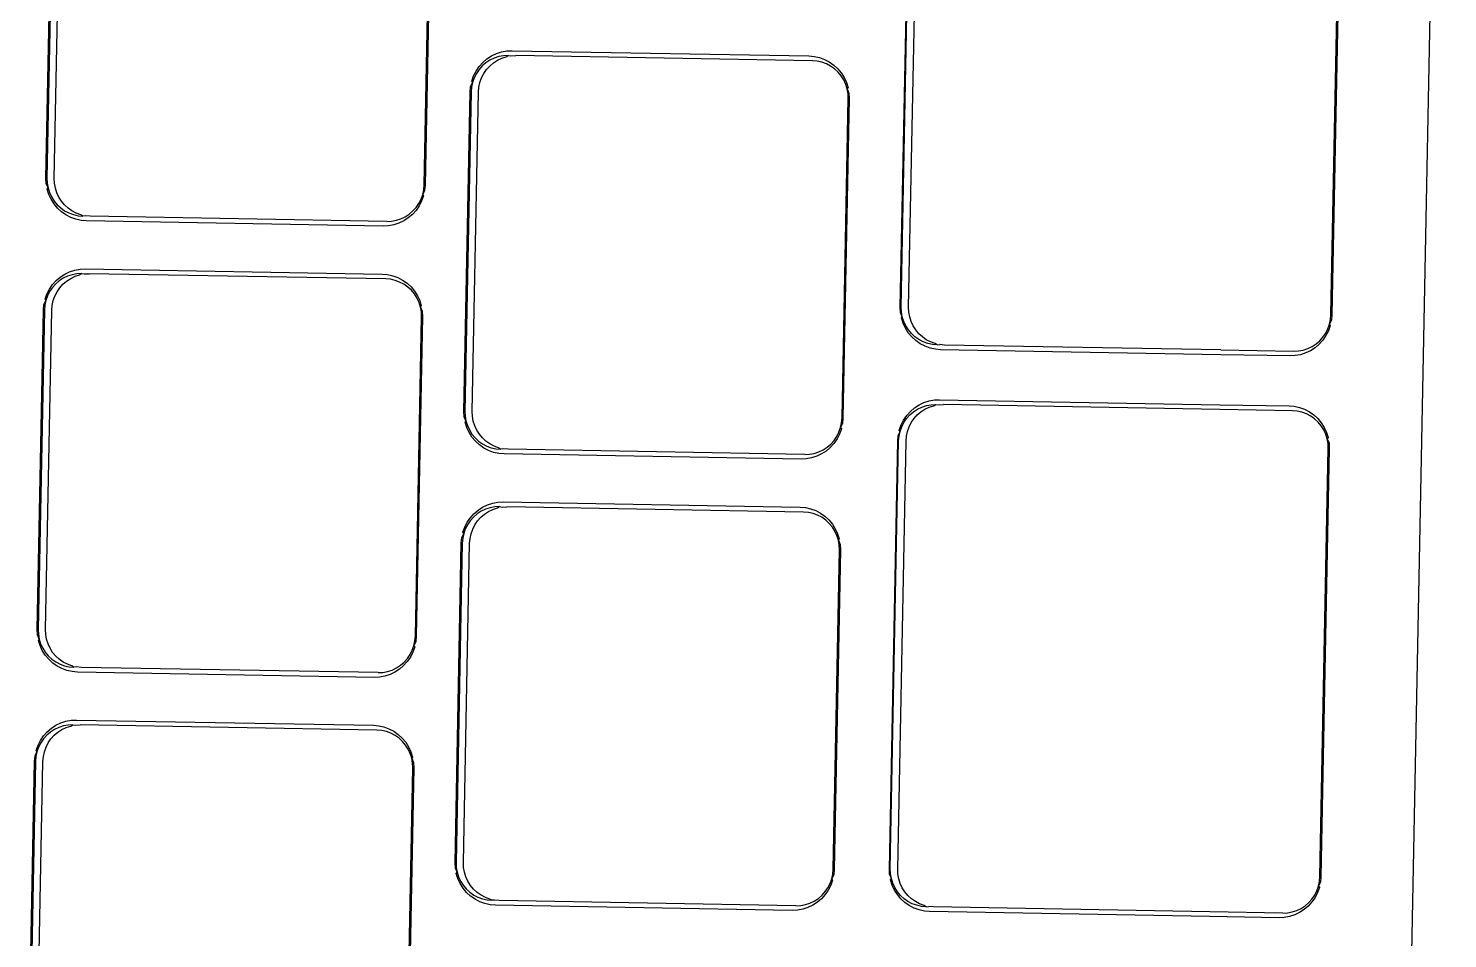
# Model space of a CAD drawing. Header units: millimetres. Extents: x 44692 to 333458, y -26854 to 14445.
# Drawn here: x 148829.4 to 148881.8, y -15385 to -15351.3 of the extents above; entities that cross this region are included whole.
import ezdxf

# ---------------------------------------------------------------- set-up
doc = ezdxf.new("R2010")
doc.units = ezdxf.units.MM
doc.header["$LTSCALE"] = 100
doc.layers.add('Muebles', color=112, linetype='Continuous')

msp = doc.modelspace()

# ---------------------------------------------------------------- linework, layer by layer
at = {"layer": 'Muebles'}
for p, q in [((148881.792, -15317.241), (148877.189, -15553.391)), ((148830.005, -15356.891), (148830.236, -15345.074)), ((148830.271, -15345.08), (148830.04, -15356.885)), ((148830.313, -15356.89), (148830.544, -15345.085)), ((148843.977, -15357.131), (148844.207, -15345.326)), ((148844.243, -15345.321), (148844.012, -15357.138)), ((148861.57, -15361.653), (148861.801, -15349.836)), ((148861.606, -15361.648), (148861.836, -15349.842)), ((148861.879, -15361.653), (148862.109, -15349.847)), ((148877.482, -15361.928), (148877.712, -15350.123)), ((148877.747, -15350.117), (148877.517, -15361.934)), ((148846.01, -15352.756), (148846.144, -15352.606)), ((148846.144, -15352.606), (148846.297, -15352.475)), ((148846.41, -15352.518), (148846.261, -15352.615)), ((148846.297, -15352.475), (148846.465, -15352.365)), ((148846.57, -15352.441), (148846.41, -15352.518)), ((148846.465, -15352.365), (148846.645, -15352.279)), ((148846.534, -15352.62), (148846.683, -15352.523)), ((148846.739, -15352.386), (148846.57, -15352.441)), ((148846.645, -15352.279), (148846.835, -15352.217)), ((148846.683, -15352.523), (148846.843, -15352.446)), ((148846.913, -15352.354), (148846.739, -15352.386)), ((148846.835, -15352.217), (148847.031, -15352.181)), ((148846.843, -15352.446), (148847.012, -15352.391)), ((148847.09, -15352.346), (148846.913, -15352.354)), ((148847.012, -15352.391), (148847.09, -15352.346)), ((148847.031, -15352.181), (148847.224, -15352.172)), ((148847.09, -15352.346), (148847.186, -15352.359)), ((148847.186, -15352.359), (148847.363, -15352.351)), ((148847.224, -15352.172), (148858.196, -15352.365)), ((148858.323, -15352.544), (148847.363, -15352.351)), ((148858.196, -15352.365), (148858.388, -15352.381)), ((148858.499, -15352.559), (148858.323, -15352.544)), ((148858.388, -15352.381), (148858.583, -15352.424)), ((148858.672, -15352.597), (148858.499, -15352.559)), ((148858.583, -15352.424), (148858.77, -15352.493)), ((148858.838, -15352.658), (148858.672, -15352.597)), ((148858.77, -15352.493), (148858.947, -15352.585)), ((148858.947, -15352.585), (148859.11, -15352.701)), ((148845.736, -15353.294), (148845.804, -15353.103)), ((148845.804, -15353.103), (148845.895, -15352.922)), ((148845.906, -15353.012), (148845.824, -15353.171)), ((148845.895, -15352.922), (148846.01, -15352.756)), ((148846.007, -15352.864), (148845.906, -15353.012)), ((148846.126, -15352.731), (148846.007, -15352.864)), ((148846.097, -15353.176), (148846.179, -15353.017)), ((148846.261, -15352.615), (148846.126, -15352.731)), ((148846.179, -15353.017), (148846.28, -15352.869)), ((148846.28, -15352.869), (148846.399, -15352.736)), ((148846.399, -15352.736), (148846.534, -15352.62)), ((148858.995, -15352.74), (148858.838, -15352.658)), ((148859.14, -15352.842), (148858.995, -15352.74)), ((148859.11, -15352.701), (148859.258, -15352.837)), ((148859.271, -15352.963), (148859.14, -15352.842)), ((148859.258, -15352.837), (148859.386, -15352.992)), ((148859.385, -15353.1), (148859.271, -15352.963)), ((148859.48, -15353.251), (148859.385, -15353.1)), ((148859.386, -15352.992), (148859.494, -15353.162)), ((148845.676, -15353.689), (148845.693, -15353.492)), ((148845.693, -15353.492), (148845.764, -15353.341)), ((148845.726, -15353.516), (148845.711, -15353.695)), ((148845.764, -15353.341), (148845.726, -15353.516)), ((148845.764, -15353.341), (148845.736, -15353.294)), ((148845.824, -15353.171), (148845.764, -15353.341)), ((148845.984, -15353.7), (148845.999, -15353.521)), ((148845.999, -15353.521), (148846.037, -15353.345)), ((148846.037, -15353.345), (148846.097, -15353.176)), ((148859.555, -15353.414), (148859.48, -15353.251)), ((148859.494, -15353.162), (148859.579, -15353.346)), ((148859.609, -15353.585), (148859.555, -15353.414)), ((148859.579, -15353.346), (148859.639, -15353.539)), ((148859.639, -15353.539), (148859.609, -15353.585)), ((148859.64, -15353.762), (148859.609, -15353.585)), ((148859.609, -15353.585), (148859.674, -15353.739)), ((148845.446, -15365.506), (148845.676, -15353.689)), ((148845.711, -15353.695), (148845.481, -15365.501)), ((148845.754, -15365.505), (148845.984, -15353.7)), ((148859.418, -15365.746), (148859.648, -15353.941)), ((148859.683, -15353.936), (148859.453, -15365.753)), ((148859.648, -15353.941), (148859.64, -15353.762)), ((148859.674, -15353.739), (148859.683, -15353.936)), ((148830.014, -15357.088), (148830.005, -15356.891)), ((148830.08, -15357.242), (148830.014, -15357.088)), ((148830.04, -15356.885), (148830.049, -15357.065)), ((148830.049, -15357.065), (148830.08, -15357.242)), ((148830.049, -15357.288), (148830.08, -15357.242)), ((148830.11, -15357.481), (148830.049, -15357.288)), ((148830.08, -15357.242), (148830.133, -15357.413)), ((148830.322, -15357.07), (148830.313, -15356.89)), ((148830.353, -15357.247), (148830.322, -15357.07)), ((148830.406, -15357.418), (148830.353, -15357.247)), ((148843.924, -15357.486), (148843.962, -15357.31)), ((148843.962, -15357.31), (148843.977, -15357.131)), ((148844.012, -15357.138), (148843.996, -15357.334)), ((148830.195, -15357.664), (148830.11, -15357.481)), ((148830.133, -15357.413), (148830.208, -15357.575)), ((148830.302, -15357.835), (148830.195, -15357.664)), ((148830.208, -15357.575), (148830.303, -15357.726)), ((148830.431, -15357.99), (148830.302, -15357.835)), ((148830.303, -15357.726), (148830.417, -15357.863)), ((148830.481, -15357.58), (148830.406, -15357.418)), ((148830.577, -15357.731), (148830.481, -15357.58)), ((148830.69, -15357.868), (148830.577, -15357.731)), ((148843.682, -15357.962), (148843.783, -15357.815)), ((148843.783, -15357.815), (148843.864, -15357.655)), ((148843.885, -15357.724), (148843.793, -15357.904)), ((148843.864, -15357.655), (148843.924, -15357.486)), ((148843.953, -15357.533), (148843.885, -15357.724)), ((148843.996, -15357.334), (148843.924, -15357.486)), ((148843.924, -15357.486), (148843.953, -15357.533)), ((148830.417, -15357.863), (148830.548, -15357.984)), ((148830.578, -15358.126), (148830.431, -15357.99)), ((148830.548, -15357.984), (148830.693, -15358.087)), ((148830.741, -15358.241), (148830.578, -15358.126)), ((148830.821, -15357.989), (148830.69, -15357.868)), ((148830.693, -15358.087), (148830.85, -15358.169)), ((148830.918, -15358.334), (148830.741, -15358.241)), ((148830.966, -15358.091), (148830.821, -15357.989)), ((148830.85, -15358.169), (148831.016, -15358.23)), ((148831.106, -15358.402), (148830.918, -15358.334)), ((148831.123, -15358.174), (148830.966, -15358.091)), ((148831.016, -15358.23), (148831.189, -15358.268)), ((148831.289, -15358.234), (148831.123, -15358.174)), ((148831.189, -15358.268), (148831.365, -15358.283)), ((148831.365, -15358.283), (148831.289, -15358.234)), ((148831.462, -15358.273), (148831.365, -15358.283)), ((148831.638, -15358.287), (148831.462, -15358.273)), ((148842.599, -15358.481), (148831.638, -15358.287)), ((148843.118, -15358.385), (148843.278, -15358.309)), ((148843.392, -15358.352), (148843.224, -15358.461)), ((148843.278, -15358.309), (148843.427, -15358.211)), ((148843.544, -15358.221), (148843.392, -15358.352)), ((148843.427, -15358.211), (148843.562, -15358.095)), ((148843.679, -15358.071), (148843.544, -15358.221)), ((148843.562, -15358.095), (148843.682, -15357.962)), ((148843.793, -15357.904), (148843.679, -15358.071)), ((148831.3, -15358.445), (148831.106, -15358.402)), ((148831.493, -15358.461), (148831.3, -15358.445)), ((148842.464, -15358.655), (148831.493, -15358.461)), ((148842.658, -15358.646), (148842.464, -15358.655)), ((148842.599, -15358.481), (148842.775, -15358.472)), ((148842.854, -15358.61), (148842.658, -15358.646)), ((148842.775, -15358.472), (148842.95, -15358.44)), ((148843.043, -15358.548), (148842.854, -15358.61)), ((148842.95, -15358.44), (148843.118, -15358.385)), ((148843.224, -15358.461), (148843.043, -15358.548)), ((148830.531, -15360.537), (148830.699, -15360.428)), ((148830.699, -15360.428), (148830.879, -15360.341)), ((148830.973, -15360.449), (148830.805, -15360.504)), ((148830.879, -15360.341), (148831.069, -15360.28)), ((148831.147, -15360.417), (148830.973, -15360.449)), ((148831.069, -15360.28), (148831.265, -15360.244)), ((148831.078, -15360.509), (148831.246, -15360.454)), ((148831.324, -15360.408), (148831.147, -15360.417)), ((148831.246, -15360.454), (148831.324, -15360.408)), ((148831.265, -15360.244), (148831.458, -15360.234)), ((148831.324, -15360.408), (148831.42, -15360.422)), ((148831.42, -15360.422), (148831.597, -15360.413)), ((148831.458, -15360.234), (148842.43, -15360.428)), ((148842.557, -15360.607), (148831.597, -15360.413)), ((148842.43, -15360.428), (148842.623, -15360.444)), ((148842.623, -15360.444), (148842.817, -15360.487)), ((148830.038, -15361.165), (148830.13, -15360.985)), ((148830.13, -15360.985), (148830.244, -15360.818)), ((148830.241, -15360.927), (148830.14, -15361.074)), ((148830.36, -15360.794), (148830.241, -15360.927)), ((148830.244, -15360.818), (148830.378, -15360.668)), ((148830.496, -15360.678), (148830.36, -15360.794)), ((148830.378, -15360.668), (148830.531, -15360.537)), ((148830.413, -15361.079), (148830.514, -15360.932)), ((148830.644, -15360.581), (148830.496, -15360.678)), ((148830.514, -15360.932), (148830.633, -15360.799)), ((148830.633, -15360.799), (148830.769, -15360.683)), ((148830.805, -15360.504), (148830.644, -15360.581)), ((148830.769, -15360.683), (148830.918, -15360.585)), ((148830.918, -15360.585), (148831.078, -15360.509)), ((148842.734, -15360.621), (148842.557, -15360.607)), ((148842.906, -15360.66), (148842.734, -15360.621)), ((148842.817, -15360.487), (148843.004, -15360.555)), ((148843.073, -15360.72), (148842.906, -15360.66)), ((148843.004, -15360.555), (148843.181, -15360.648)), ((148843.23, -15360.803), (148843.073, -15360.72)), ((148843.181, -15360.648), (148843.345, -15360.763)), ((148843.375, -15360.905), (148843.23, -15360.803)), ((148843.345, -15360.763), (148843.492, -15360.9)), ((148843.505, -15361.026), (148843.375, -15360.905)), ((148843.492, -15360.9), (148843.621, -15361.054)), ((148829.927, -15361.555), (148829.998, -15361.403)), ((148829.998, -15361.403), (148829.961, -15361.579)), ((148829.97, -15361.356), (148830.038, -15361.165)), ((148829.998, -15361.403), (148829.97, -15361.356)), ((148830.059, -15361.234), (148829.998, -15361.403)), ((148830.14, -15361.074), (148830.059, -15361.234)), ((148830.234, -15361.584), (148830.271, -15361.408)), ((148830.271, -15361.408), (148830.332, -15361.239)), ((148830.332, -15361.239), (148830.413, -15361.079)), ((148843.619, -15361.163), (148843.505, -15361.026)), ((148843.715, -15361.314), (148843.619, -15361.163)), ((148843.621, -15361.054), (148843.728, -15361.225)), ((148843.79, -15361.476), (148843.715, -15361.314)), ((148843.728, -15361.225), (148843.813, -15361.408)), ((148843.843, -15361.647), (148843.79, -15361.476)), ((148843.813, -15361.408), (148843.873, -15361.602)), ((148829.68, -15373.568), (148829.911, -15361.751)), ((148829.945, -15361.758), (148829.715, -15373.563)), ((148829.911, -15361.751), (148829.927, -15361.555)), ((148829.961, -15361.579), (148829.945, -15361.758)), ((148829.988, -15373.568), (148830.219, -15361.763)), ((148830.219, -15361.763), (148830.234, -15361.584)), ((148843.652, -15373.809), (148843.882, -15362.004)), ((148843.917, -15361.998), (148843.687, -15373.816)), ((148843.873, -15361.602), (148843.843, -15361.647)), ((148843.874, -15361.824), (148843.843, -15361.647)), ((148843.843, -15361.647), (148843.909, -15361.801)), ((148843.882, -15362.004), (148843.874, -15361.824)), ((148843.909, -15361.801), (148843.917, -15361.998)), ((148861.579, -15361.85), (148861.57, -15361.653)), ((148861.645, -15362.004), (148861.579, -15361.85)), ((148861.614, -15361.827), (148861.606, -15361.648)), ((148861.645, -15362.004), (148861.614, -15361.827)), ((148861.614, -15362.05), (148861.645, -15362.004)), ((148861.675, -15362.243), (148861.614, -15362.05)), ((148861.698, -15362.175), (148861.645, -15362.004)), ((148861.887, -15361.832), (148861.879, -15361.653)), ((148861.918, -15362.009), (148861.887, -15361.832)), ((148861.971, -15362.18), (148861.918, -15362.009)), ((148877.467, -15362.107), (148877.482, -15361.928)), ((148877.517, -15361.934), (148877.5, -15362.131)), ((148861.76, -15362.427), (148861.675, -15362.243)), ((148861.773, -15362.338), (148861.698, -15362.175)), ((148861.867, -15362.597), (148861.76, -15362.427)), ((148861.869, -15362.489), (148861.773, -15362.338)), ((148861.983, -15362.626), (148861.869, -15362.489)), ((148862.046, -15362.343), (148861.971, -15362.18)), ((148862.142, -15362.494), (148862.046, -15362.343)), ((148862.256, -15362.631), (148862.142, -15362.494)), ((148877.287, -15362.611), (148877.369, -15362.452)), ((148877.389, -15362.52), (148877.298, -15362.701)), ((148877.369, -15362.452), (148877.429, -15362.283)), ((148877.457, -15362.329), (148877.389, -15362.52)), ((148877.429, -15362.283), (148877.467, -15362.107)), ((148877.5, -15362.131), (148877.429, -15362.283)), ((148877.429, -15362.283), (148877.457, -15362.329)), ((148861.996, -15362.752), (148861.867, -15362.597)), ((148862.113, -15362.747), (148861.983, -15362.626)), ((148862.143, -15362.888), (148861.996, -15362.752)), ((148862.258, -15362.849), (148862.113, -15362.747)), ((148862.307, -15363.004), (148862.143, -15362.888)), ((148862.386, -15362.751), (148862.256, -15362.631)), ((148862.415, -15362.931), (148862.258, -15362.849)), ((148862.484, -15363.096), (148862.307, -15363.004)), ((148862.531, -15362.854), (148862.386, -15362.751)), ((148862.582, -15362.992), (148862.415, -15362.931)), ((148862.671, -15363.165), (148862.484, -15363.096)), ((148862.688, -15362.936), (148862.531, -15362.854)), ((148862.754, -15363.03), (148862.582, -15362.992)), ((148862.855, -15362.997), (148862.688, -15362.936)), ((148862.931, -15363.045), (148862.754, -15363.03)), ((148862.931, -15363.045), (148862.855, -15362.997)), ((148862.931, -15363.045), (148863.027, -15363.035)), ((148863.204, -15363.05), (148863.027, -15363.035)), ((148873.417, -15363.23), (148863.204, -15363.05)), ((148876.783, -15363.105), (148876.932, -15363.008)), ((148877.049, -15363.018), (148876.896, -15363.149)), ((148876.932, -15363.008), (148877.067, -15362.892)), ((148877.183, -15362.868), (148877.049, -15363.018)), ((148877.067, -15362.892), (148877.186, -15362.759)), ((148877.298, -15362.701), (148877.183, -15362.868)), ((148877.186, -15362.759), (148877.287, -15362.611)), ((148862.865, -15363.208), (148862.671, -15363.165)), ((148863.058, -15363.224), (148862.865, -15363.208)), ((148873.414, -15363.407), (148863.058, -15363.224)), ((148875.969, -15363.452), (148873.414, -15363.407)), ((148873.417, -15363.23), (148876.103, -15363.277)), ((148876.162, -15363.442), (148875.969, -15363.452)), ((148876.103, -15363.277), (148876.28, -15363.269)), ((148876.358, -15363.406), (148876.162, -15363.442)), ((148876.28, -15363.269), (148876.454, -15363.237)), ((148876.548, -15363.344), (148876.358, -15363.406)), ((148876.454, -15363.237), (148876.623, -15363.182)), ((148876.728, -15363.258), (148876.548, -15363.344)), ((148876.623, -15363.182), (148876.783, -15363.105)), ((148876.896, -15363.149), (148876.728, -15363.258)), ((148862.263, -15365.265), (148862.443, -15365.178)), ((148862.443, -15365.178), (148862.633, -15365.117)), ((148862.633, -15365.117), (148862.829, -15365.081)), ((148862.829, -15365.081), (148863.022, -15365.071)), ((148863.022, -15365.071), (148873.378, -15365.254)), ((148845.455, -15365.703), (148845.446, -15365.506)), ((148845.52, -15365.857), (148845.455, -15365.703)), ((148845.481, -15365.501), (148845.489, -15365.68)), ((148845.489, -15365.68), (148845.52, -15365.857)), ((148845.762, -15365.685), (148845.754, -15365.505)), ((148845.793, -15365.862), (148845.762, -15365.685)), ((148861.694, -15365.822), (148861.808, -15365.655)), ((148861.805, -15365.764), (148861.924, -15365.631)), ((148861.808, -15365.655), (148861.942, -15365.505)), ((148861.924, -15365.631), (148862.059, -15365.515)), ((148861.942, -15365.505), (148862.095, -15365.374)), ((148862.059, -15365.515), (148862.208, -15365.417)), ((148862.078, -15365.768), (148862.197, -15365.635)), ((148862.095, -15365.374), (148862.263, -15365.265)), ((148862.197, -15365.635), (148862.332, -15365.519)), ((148862.208, -15365.417), (148862.368, -15365.341)), ((148862.332, -15365.519), (148862.481, -15365.422)), ((148862.368, -15365.341), (148862.537, -15365.286)), ((148862.481, -15365.422), (148862.641, -15365.346)), ((148862.537, -15365.286), (148862.711, -15365.254)), ((148862.641, -15365.346), (148862.81, -15365.291)), ((148862.711, -15365.254), (148862.888, -15365.245)), ((148862.81, -15365.291), (148862.888, -15365.245)), ((148862.888, -15365.245), (148862.984, -15365.259)), ((148862.984, -15365.259), (148863.161, -15365.25)), ((148873.374, -15365.43), (148863.161, -15365.25)), ((148876.06, -15365.478), (148873.374, -15365.43)), ((148873.378, -15365.254), (148875.933, -15365.299)), ((148875.933, -15365.299), (148876.126, -15365.315)), ((148876.237, -15365.493), (148876.06, -15365.478)), ((148876.126, -15365.315), (148876.32, -15365.358)), ((148876.409, -15365.531), (148876.237, -15365.493)), ((148876.32, -15365.358), (148876.507, -15365.426)), ((148876.576, -15365.591), (148876.409, -15365.531)), ((148876.507, -15365.426), (148876.684, -15365.519)), ((148876.733, -15365.674), (148876.576, -15365.591)), ((148876.684, -15365.519), (148876.848, -15365.634)), ((148876.878, -15365.776), (148876.733, -15365.674)), ((148876.848, -15365.634), (148876.995, -15365.771)), ((148845.49, -15365.903), (148845.52, -15365.857)), ((148845.55, -15366.096), (148845.49, -15365.903)), ((148845.52, -15365.857), (148845.574, -15366.028)), ((148845.635, -15366.279), (148845.55, -15366.096)), ((148845.574, -15366.028), (148845.649, -15366.19)), ((148845.649, -15366.19), (148845.744, -15366.341)), ((148845.847, -15366.033), (148845.793, -15365.862)), ((148845.922, -15366.195), (148845.847, -15366.033)), ((148846.017, -15366.346), (148845.922, -15366.195)), ((148859.305, -15366.27), (148859.365, -15366.101)), ((148859.393, -15366.148), (148859.325, -15366.339)), ((148859.365, -15366.101), (148859.403, -15365.925)), ((148859.436, -15365.949), (148859.365, -15366.101)), ((148859.365, -15366.101), (148859.393, -15366.148)), ((148859.403, -15365.925), (148859.418, -15365.746)), ((148859.453, -15365.753), (148859.436, -15365.949)), ((148861.491, -15366.392), (148861.562, -15366.24)), ((148861.524, -15366.416), (148861.562, -15366.24)), ((148861.534, -15366.193), (148861.602, -15366.002)), ((148861.562, -15366.24), (148861.534, -15366.193)), ((148861.562, -15366.24), (148861.622, -15366.071)), ((148861.602, -15366.002), (148861.694, -15365.822)), ((148861.622, -15366.071), (148861.704, -15365.911)), ((148861.704, -15365.911), (148861.805, -15365.764)), ((148861.797, -15366.42), (148861.835, -15366.245)), ((148861.835, -15366.245), (148861.895, -15366.076)), ((148861.895, -15366.076), (148861.977, -15365.916)), ((148861.977, -15365.916), (148862.078, -15365.768)), ((148877.008, -15365.897), (148876.878, -15365.776)), ((148876.995, -15365.771), (148877.124, -15365.925)), ((148877.122, -15366.034), (148877.008, -15365.897)), ((148877.218, -15366.185), (148877.122, -15366.034)), ((148877.124, -15365.925), (148877.231, -15366.096)), ((148877.293, -15366.347), (148877.218, -15366.185)), ((148877.231, -15366.096), (148877.316, -15366.279)), ((148845.743, -15366.45), (148845.635, -15366.279)), ((148845.871, -15366.605), (148845.743, -15366.45)), ((148845.744, -15366.341), (148845.858, -15366.479)), ((148845.858, -15366.479), (148845.989, -15366.599)), ((148846.019, -15366.741), (148845.871, -15366.605)), ((148845.989, -15366.599), (148846.134, -15366.702)), ((148846.131, -15366.483), (148846.017, -15366.346)), ((148846.182, -15366.856), (148846.019, -15366.741)), ((148846.262, -15366.604), (148846.131, -15366.483)), ((148846.134, -15366.702), (148846.291, -15366.784)), ((148846.407, -15366.707), (148846.262, -15366.604)), ((148846.564, -15366.789), (148846.407, -15366.707)), ((148858.868, -15366.827), (148859.003, -15366.71)), ((148859.119, -15366.686), (148858.985, -15366.836)), ((148859.003, -15366.71), (148859.122, -15366.577)), ((148859.234, -15366.519), (148859.119, -15366.686)), ((148859.122, -15366.577), (148859.223, -15366.43)), ((148859.223, -15366.43), (148859.305, -15366.27)), ((148859.325, -15366.339), (148859.234, -15366.519)), ((148861.166, -15382.421), (148861.474, -15366.588)), ((148861.201, -15382.416), (148861.509, -15366.595)), ((148861.474, -15366.588), (148861.491, -15366.392)), ((148861.474, -15382.42), (148861.782, -15366.6)), ((148861.509, -15366.595), (148861.524, -15366.416)), ((148861.782, -15366.6), (148861.797, -15366.42)), ((148877.346, -15366.519), (148877.293, -15366.347)), ((148877.316, -15366.279), (148877.377, -15366.473)), ((148877.377, -15366.473), (148877.346, -15366.519)), ((148877.377, -15366.695), (148877.346, -15366.519)), ((148877.346, -15366.519), (148877.412, -15366.673)), ((148877.385, -15366.875), (148877.377, -15366.695)), ((148877.412, -15366.673), (148877.421, -15366.87)), ((148846.359, -15366.949), (148846.182, -15366.856)), ((148846.291, -15366.784), (148846.457, -15366.845)), ((148846.546, -15367.017), (148846.359, -15366.949)), ((148846.457, -15366.845), (148846.63, -15366.883)), ((148846.741, -15367.06), (148846.546, -15367.017)), ((148846.73, -15366.85), (148846.564, -15366.789)), ((148846.63, -15366.883), (148846.806, -15366.898)), ((148846.806, -15366.898), (148846.73, -15366.85)), ((148846.934, -15367.077), (148846.741, -15367.06)), ((148846.903, -15366.888), (148846.806, -15366.898)), ((148847.079, -15366.902), (148846.903, -15366.888)), ((148857.905, -15367.27), (148846.934, -15367.077)), ((148858.039, -15367.096), (148847.079, -15366.902)), ((148858.098, -15367.261), (148857.905, -15367.27)), ((148858.039, -15367.096), (148858.216, -15367.087)), ((148858.294, -15367.225), (148858.098, -15367.261)), ((148858.216, -15367.087), (148858.39, -15367.055)), ((148858.484, -15367.163), (148858.294, -15367.225)), ((148858.39, -15367.055), (148858.559, -15367)), ((148858.664, -15367.077), (148858.484, -15367.163)), ((148858.559, -15367), (148858.719, -15366.924)), ((148858.832, -15366.967), (148858.664, -15367.077)), ((148858.719, -15366.924), (148858.868, -15366.827)), ((148858.985, -15366.836), (148858.832, -15366.967)), ((148877.077, -15382.696), (148877.385, -15366.875)), ((148877.421, -15366.87), (148877.112, -15382.702)), ((148846.51, -15368.895), (148846.706, -15368.859)), ((148846.706, -15368.859), (148846.899, -15368.849)), ((148846.899, -15368.849), (148857.87, -15369.043)), ((148845.685, -15369.433), (148845.819, -15369.283)), ((148845.936, -15369.293), (148845.801, -15369.409)), ((148845.819, -15369.283), (148845.972, -15369.152)), ((148846.085, -15369.196), (148845.936, -15369.293)), ((148845.972, -15369.152), (148846.139, -15369.043)), ((148846.074, -15369.414), (148846.209, -15369.298)), ((148846.245, -15369.119), (148846.085, -15369.196)), ((148846.139, -15369.043), (148846.32, -15368.956)), ((148846.209, -15369.298), (148846.358, -15369.2)), ((148846.414, -15369.064), (148846.245, -15369.119)), ((148846.32, -15368.956), (148846.51, -15368.895)), ((148846.358, -15369.2), (148846.518, -15369.124)), ((148846.588, -15369.032), (148846.414, -15369.064)), ((148846.518, -15369.124), (148846.687, -15369.069)), ((148846.765, -15369.024), (148846.588, -15369.032)), ((148846.687, -15369.069), (148846.765, -15369.024)), ((148846.765, -15369.024), (148846.861, -15369.037)), ((148846.861, -15369.037), (148847.038, -15369.028)), ((148857.998, -15369.222), (148847.038, -15369.028)), ((148857.87, -15369.043), (148858.063, -15369.059)), ((148858.174, -15369.237), (148857.998, -15369.222)), ((148858.063, -15369.059), (148858.258, -15369.102)), ((148858.347, -15369.275), (148858.174, -15369.237)), ((148858.258, -15369.102), (148858.445, -15369.17)), ((148858.513, -15369.335), (148858.347, -15369.275)), ((148858.445, -15369.17), (148858.622, -15369.263)), ((148858.67, -15369.418), (148858.513, -15369.335)), ((148858.622, -15369.263), (148858.785, -15369.378)), ((148858.785, -15369.378), (148858.933, -15369.515)), ((148845.411, -15369.971), (148845.479, -15369.78)), ((148845.499, -15369.849), (148845.439, -15370.018)), ((148845.479, -15369.78), (148845.57, -15369.6)), ((148845.581, -15369.69), (148845.499, -15369.849)), ((148845.57, -15369.6), (148845.685, -15369.433)), ((148845.682, -15369.542), (148845.581, -15369.69)), ((148845.801, -15369.409), (148845.682, -15369.542)), ((148845.712, -15370.023), (148845.772, -15369.854)), ((148845.772, -15369.854), (148845.854, -15369.694)), ((148845.854, -15369.694), (148845.955, -15369.547)), ((148845.955, -15369.547), (148846.074, -15369.414)), ((148858.815, -15369.52), (148858.67, -15369.418)), ((148858.946, -15369.641), (148858.815, -15369.52)), ((148858.933, -15369.515), (148859.061, -15369.669)), ((148859.06, -15369.778), (148858.946, -15369.641)), ((148859.155, -15369.929), (148859.06, -15369.778)), ((148859.061, -15369.669), (148859.169, -15369.84)), ((148859.169, -15369.84), (148859.254, -15370.023)), ((148845.121, -15382.184), (148845.351, -15370.366)), ((148845.386, -15370.373), (148845.156, -15382.178)), ((148845.351, -15370.366), (148845.368, -15370.17)), ((148845.368, -15370.17), (148845.439, -15370.018)), ((148845.401, -15370.194), (148845.386, -15370.373)), ((148845.439, -15370.018), (148845.401, -15370.194)), ((148845.439, -15370.018), (148845.411, -15369.971)), ((148845.429, -15382.183), (148845.659, -15370.378)), ((148845.659, -15370.378), (148845.674, -15370.199)), ((148845.674, -15370.199), (148845.712, -15370.023)), ((148859.23, -15370.091), (148859.155, -15369.929)), ((148859.284, -15370.263), (148859.23, -15370.091)), ((148859.254, -15370.023), (148859.314, -15370.217)), ((148859.314, -15370.217), (148859.284, -15370.263)), ((148859.315, -15370.439), (148859.284, -15370.263)), ((148859.284, -15370.263), (148859.349, -15370.417)), ((148859.323, -15370.619), (148859.315, -15370.439)), ((148859.349, -15370.417), (148859.358, -15370.614)), ((148859.093, -15382.424), (148859.323, -15370.619)), ((148859.358, -15370.614), (148859.128, -15382.431)), ((148829.689, -15373.765), (148829.68, -15373.568)), ((148829.715, -15373.563), (148829.723, -15373.743)), ((148829.996, -15373.747), (148829.988, -15373.568)), ((148829.754, -15373.919), (148829.689, -15373.765)), ((148829.723, -15373.743), (148829.754, -15373.919)), ((148829.724, -15373.965), (148829.754, -15373.919)), ((148829.785, -15374.159), (148829.724, -15373.965)), ((148829.754, -15373.919), (148829.808, -15374.091)), ((148829.808, -15374.091), (148829.883, -15374.253)), ((148830.028, -15373.924), (148829.996, -15373.747)), ((148830.081, -15374.095), (148830.028, -15373.924)), ((148830.156, -15374.258), (148830.081, -15374.095)), ((148843.599, -15374.164), (148843.637, -15373.988)), ((148843.671, -15374.012), (148843.599, -15374.164)), ((148843.637, -15373.988), (148843.652, -15373.809)), ((148843.687, -15373.816), (148843.671, -15374.012)), ((148829.869, -15374.342), (148829.785, -15374.159)), ((148829.977, -15374.513), (148829.869, -15374.342)), ((148829.883, -15374.253), (148829.978, -15374.404)), ((148830.106, -15374.667), (148829.977, -15374.513)), ((148829.978, -15374.404), (148830.092, -15374.541)), ((148830.092, -15374.541), (148830.223, -15374.662)), ((148830.251, -15374.409), (148830.156, -15374.258)), ((148830.365, -15374.546), (148830.251, -15374.409)), ((148830.496, -15374.667), (148830.365, -15374.546)), ((148843.468, -15374.582), (148843.354, -15374.749)), ((148843.357, -15374.64), (148843.458, -15374.493)), ((148843.458, -15374.493), (148843.539, -15374.333)), ((148843.56, -15374.402), (148843.468, -15374.582)), ((148843.539, -15374.333), (148843.599, -15374.164)), ((148843.628, -15374.211), (148843.56, -15374.402)), ((148843.599, -15374.164), (148843.628, -15374.211)), ((148830.253, -15374.804), (148830.106, -15374.667)), ((148830.223, -15374.662), (148830.368, -15374.764)), ((148830.416, -15374.919), (148830.253, -15374.804)), ((148830.368, -15374.764), (148830.525, -15374.847)), ((148830.593, -15375.012), (148830.416, -15374.919)), ((148830.641, -15374.769), (148830.496, -15374.667)), ((148830.525, -15374.847), (148830.691, -15374.907)), ((148830.781, -15375.08), (148830.593, -15375.012)), ((148830.798, -15374.851), (148830.641, -15374.769)), ((148830.691, -15374.907), (148830.864, -15374.945)), ((148830.975, -15375.123), (148830.781, -15375.08)), ((148830.964, -15374.912), (148830.798, -15374.851)), ((148830.864, -15374.945), (148831.04, -15374.96)), ((148831.04, -15374.96), (148830.964, -15374.912)), ((148831.168, -15375.139), (148830.975, -15375.123)), ((148831.137, -15374.95), (148831.04, -15374.96)), ((148831.313, -15374.965), (148831.137, -15374.95)), ((148842.139, -15375.333), (148831.168, -15375.139)), ((148842.274, -15375.158), (148831.313, -15374.965)), ((148842.274, -15375.158), (148842.45, -15375.15)), ((148842.45, -15375.15), (148842.624, -15375.118)), ((148842.624, -15375.118), (148842.793, -15375.063)), ((148842.899, -15375.139), (148842.718, -15375.226)), ((148842.793, -15375.063), (148842.953, -15374.986)), ((148843.067, -15375.03), (148842.899, -15375.139)), ((148842.953, -15374.986), (148843.102, -15374.889)), ((148843.219, -15374.899), (148843.067, -15375.03)), ((148843.102, -15374.889), (148843.237, -15374.773)), ((148843.354, -15374.749), (148843.219, -15374.899)), ((148843.237, -15374.773), (148843.357, -15374.64)), ((148842.333, -15375.323), (148842.139, -15375.333)), ((148842.529, -15375.287), (148842.333, -15375.323)), ((148842.718, -15375.226), (148842.529, -15375.287)), ((148830.053, -15377.346), (148830.206, -15377.215)), ((148830.319, -15377.258), (148830.17, -15377.355)), ((148830.206, -15377.215), (148830.374, -15377.105)), ((148830.48, -15377.182), (148830.319, -15377.258)), ((148830.374, -15377.105), (148830.554, -15377.019)), ((148830.648, -15377.127), (148830.48, -15377.182)), ((148830.554, -15377.019), (148830.744, -15376.957)), ((148830.592, -15377.263), (148830.753, -15377.186)), ((148830.822, -15377.095), (148830.648, -15377.127)), ((148830.744, -15376.957), (148830.94, -15376.921)), ((148830.753, -15377.186), (148830.921, -15377.132)), ((148830.999, -15377.086), (148830.822, -15377.095)), ((148830.921, -15377.132), (148830.999, -15377.086)), ((148830.94, -15376.921), (148831.133, -15376.912)), ((148830.999, -15377.086), (148831.095, -15377.1)), ((148831.095, -15377.1), (148831.272, -15377.091)), ((148831.133, -15376.912), (148842.105, -15377.106)), ((148842.232, -15377.284), (148831.272, -15377.091)), ((148842.105, -15377.106), (148842.298, -15377.122)), ((148842.298, -15377.122), (148842.492, -15377.165)), ((148842.492, -15377.165), (148842.679, -15377.233)), ((148842.679, -15377.233), (148842.856, -15377.326)), ((148829.713, -15377.843), (148829.805, -15377.663)), ((148829.815, -15377.752), (148829.734, -15377.912)), ((148829.805, -15377.663), (148829.919, -15377.496)), ((148829.916, -15377.605), (148829.815, -15377.752)), ((148830.035, -15377.472), (148829.916, -15377.605)), ((148829.919, -15377.496), (148830.053, -15377.346)), ((148830.007, -15377.917), (148830.088, -15377.757)), ((148830.17, -15377.355), (148830.035, -15377.472)), ((148830.088, -15377.757), (148830.189, -15377.609)), ((148830.189, -15377.609), (148830.308, -15377.476)), ((148830.308, -15377.476), (148830.443, -15377.36)), ((148830.443, -15377.36), (148830.592, -15377.263)), ((148842.409, -15377.299), (148842.232, -15377.284)), ((148842.581, -15377.337), (148842.409, -15377.299)), ((148842.748, -15377.398), (148842.581, -15377.337)), ((148842.905, -15377.48), (148842.748, -15377.398)), ((148842.856, -15377.326), (148843.02, -15377.441)), ((148843.05, -15377.583), (148842.905, -15377.48)), ((148843.02, -15377.441), (148843.167, -15377.577)), ((148843.18, -15377.703), (148843.05, -15377.583)), ((148843.167, -15377.577), (148843.296, -15377.732)), ((148843.294, -15377.841), (148843.18, -15377.703)), ((148843.296, -15377.732), (148843.403, -15377.903)), ((148829.585, -15378.429), (148829.602, -15378.233)), ((148829.602, -15378.233), (148829.673, -15378.081)), ((148829.635, -15378.257), (148829.62, -15378.436)), ((148829.673, -15378.081), (148829.635, -15378.257)), ((148829.645, -15378.034), (148829.713, -15377.843)), ((148829.673, -15378.081), (148829.645, -15378.034)), ((148829.734, -15377.912), (148829.673, -15378.081)), ((148829.893, -15378.44), (148829.908, -15378.261)), ((148829.908, -15378.261), (148829.946, -15378.086)), ((148829.946, -15378.086), (148830.007, -15377.917)), ((148843.39, -15377.992), (148843.294, -15377.841)), ((148843.465, -15378.154), (148843.39, -15377.992)), ((148843.403, -15377.903), (148843.488, -15378.086)), ((148843.518, -15378.325), (148843.465, -15378.154)), ((148843.488, -15378.086), (148843.548, -15378.279)), ((148843.548, -15378.279), (148843.518, -15378.325)), ((148829.355, -15390.246), (148829.585, -15378.429)), ((148829.62, -15378.436), (148829.39, -15390.241)), ((148829.663, -15390.246), (148829.893, -15378.44)), ((148843.327, -15390.487), (148843.557, -15378.681)), ((148843.592, -15378.676), (148843.362, -15390.493)), ((148843.549, -15378.502), (148843.518, -15378.325)), ((148843.518, -15378.325), (148843.584, -15378.479)), ((148843.557, -15378.681), (148843.549, -15378.502)), ((148843.584, -15378.479), (148843.592, -15378.676)), ((148845.13, -15382.381), (148845.121, -15382.184)), ((148845.195, -15382.535), (148845.13, -15382.381)), ((148845.156, -15382.178), (148845.164, -15382.358)), ((148845.164, -15382.358), (148845.195, -15382.535)), ((148845.437, -15382.363), (148845.429, -15382.183)), ((148845.468, -15382.539), (148845.437, -15382.363)), ((148859.078, -15382.603), (148859.093, -15382.424)), ((148859.128, -15382.431), (148859.111, -15382.627)), ((148861.175, -15382.618), (148861.166, -15382.421)), ((148861.209, -15382.595), (148861.201, -15382.416)), ((148861.482, -15382.6), (148861.474, -15382.42)), ((148845.165, -15382.58), (148845.195, -15382.535)), ((148845.225, -15382.774), (148845.165, -15382.58)), ((148845.195, -15382.535), (148845.249, -15382.706)), ((148845.31, -15382.957), (148845.225, -15382.774)), ((148845.249, -15382.706), (148845.324, -15382.868)), ((148845.418, -15383.128), (148845.31, -15382.957)), ((148845.324, -15382.868), (148845.419, -15383.019)), ((148845.419, -15383.019), (148845.533, -15383.156)), ((148845.522, -15382.71), (148845.468, -15382.539)), ((148845.597, -15382.873), (148845.522, -15382.71)), ((148845.692, -15383.024), (148845.597, -15382.873)), ((148845.806, -15383.161), (148845.692, -15383.024)), ((148858.898, -15383.108), (148858.98, -15382.948)), ((148859, -15383.017), (148858.908, -15383.197)), ((148858.98, -15382.948), (148859.04, -15382.779)), ((148859.068, -15382.826), (148859, -15383.017)), ((148859.04, -15382.779), (148859.078, -15382.603)), ((148859.111, -15382.627), (148859.04, -15382.779)), ((148859.04, -15382.779), (148859.068, -15382.826)), ((148861.24, -15382.772), (148861.175, -15382.618)), ((148861.24, -15382.772), (148861.209, -15382.595)), ((148861.21, -15382.818), (148861.24, -15382.772)), ((148861.27, -15383.011), (148861.21, -15382.818)), ((148861.293, -15382.943), (148861.24, -15382.772)), ((148861.355, -15383.195), (148861.27, -15383.011)), ((148861.369, -15383.105), (148861.293, -15382.943)), ((148861.513, -15382.777), (148861.482, -15382.6)), ((148861.566, -15382.948), (148861.513, -15382.777)), ((148861.642, -15383.11), (148861.566, -15382.948)), ((148877.024, -15383.05), (148877.062, -15382.875)), ((148877.095, -15382.899), (148877.024, -15383.05)), ((148877.062, -15382.875), (148877.077, -15382.696)), ((148877.112, -15382.702), (148877.095, -15382.899)), ((148845.546, -15383.283), (148845.418, -15383.128)), ((148845.533, -15383.156), (148845.664, -15383.277)), ((148845.694, -15383.419), (148845.546, -15383.283)), ((148845.664, -15383.277), (148845.809, -15383.38)), ((148845.857, -15383.534), (148845.694, -15383.419)), ((148845.937, -15383.282), (148845.806, -15383.161)), ((148845.809, -15383.38), (148845.966, -15383.462)), ((148846.034, -15383.627), (148845.857, -15383.534)), ((148846.082, -15383.384), (148845.937, -15383.282)), ((148845.966, -15383.462), (148846.132, -15383.522)), ((148846.239, -15383.467), (148846.082, -15383.384)), ((148846.132, -15383.522), (148846.305, -15383.561)), ((148846.405, -15383.527), (148846.239, -15383.467)), ((148846.481, -15383.575), (148846.405, -15383.527)), ((148858.394, -15383.602), (148858.543, -15383.504)), ((148858.66, -15383.514), (148858.507, -15383.645)), ((148858.543, -15383.504), (148858.678, -15383.388)), ((148858.794, -15383.364), (148858.66, -15383.514)), ((148858.678, -15383.388), (148858.797, -15383.255)), ((148858.908, -15383.197), (148858.794, -15383.364)), ((148858.797, -15383.255), (148858.898, -15383.108)), ((148861.462, -15383.365), (148861.355, -15383.195)), ((148861.464, -15383.257), (148861.369, -15383.105)), ((148861.591, -15383.52), (148861.462, -15383.365)), ((148861.578, -15383.394), (148861.464, -15383.257)), ((148861.708, -15383.514), (148861.578, -15383.394)), ((148861.738, -15383.656), (148861.591, -15383.52)), ((148861.737, -15383.261), (148861.642, -15383.11)), ((148861.853, -15383.617), (148861.708, -15383.514)), ((148861.851, -15383.398), (148861.737, -15383.261)), ((148861.981, -15383.519), (148861.851, -15383.398)), ((148862.127, -15383.622), (148861.981, -15383.519)), ((148876.662, -15383.66), (148876.781, -15383.527)), ((148876.893, -15383.469), (148876.779, -15383.635)), ((148876.781, -15383.527), (148876.883, -15383.379)), ((148876.883, -15383.379), (148876.964, -15383.219)), ((148876.985, -15383.288), (148876.893, -15383.469)), ((148876.964, -15383.219), (148877.024, -15383.05)), ((148877.053, -15383.097), (148876.985, -15383.288)), ((148877.024, -15383.05), (148877.053, -15383.097)), ((148846.221, -15383.695), (148846.034, -15383.627)), ((148846.416, -15383.738), (148846.221, -15383.695)), ((148846.305, -15383.561), (148846.481, -15383.575)), ((148846.608, -15383.754), (148846.416, -15383.738)), ((148846.578, -15383.565), (148846.481, -15383.575)), ((148846.754, -15383.58), (148846.578, -15383.565)), ((148857.58, -15383.948), (148846.608, -15383.754)), ((148857.714, -15383.774), (148846.754, -15383.58)), ((148857.773, -15383.938), (148857.58, -15383.948)), ((148857.714, -15383.774), (148857.891, -15383.765)), ((148857.969, -15383.902), (148857.773, -15383.938)), ((148857.891, -15383.765), (148858.065, -15383.733)), ((148858.159, -15383.841), (148857.969, -15383.902)), ((148858.065, -15383.733), (148858.234, -15383.678)), ((148858.339, -15383.754), (148858.159, -15383.841)), ((148858.234, -15383.678), (148858.394, -15383.602)), ((148858.507, -15383.645), (148858.339, -15383.754)), ((148861.902, -15383.771), (148861.738, -15383.656)), ((148862.011, -15383.699), (148861.853, -15383.617)), ((148862.079, -15383.864), (148861.902, -15383.771)), ((148862.177, -15383.76), (148862.011, -15383.699)), ((148862.266, -15383.932), (148862.079, -15383.864)), ((148862.284, -15383.704), (148862.127, -15383.622)), ((148862.35, -15383.798), (148862.177, -15383.76)), ((148862.46, -15383.975), (148862.266, -15383.932)), ((148862.45, -15383.765), (148862.284, -15383.704)), ((148862.526, -15383.813), (148862.35, -15383.798)), ((148862.526, -15383.813), (148862.45, -15383.765)), ((148862.653, -15383.992), (148862.46, -15383.975)), ((148862.526, -15383.813), (148862.623, -15383.803)), ((148862.799, -15383.818), (148862.623, -15383.803)), ((148873.009, -15384.174), (148862.653, -15383.992)), ((148873.012, -15383.998), (148862.799, -15383.818)), ((148875.699, -15384.045), (148873.012, -15383.998)), ((148875.699, -15384.045), (148875.875, -15384.036)), ((148875.875, -15384.036), (148876.049, -15384.004)), ((148876.049, -15384.004), (148876.218, -15383.95)), ((148876.324, -15384.026), (148876.143, -15384.112)), ((148876.218, -15383.95), (148876.378, -15383.873)), ((148876.492, -15383.916), (148876.324, -15384.026)), ((148876.378, -15383.873), (148876.527, -15383.776)), ((148876.644, -15383.785), (148876.492, -15383.916)), ((148876.527, -15383.776), (148876.662, -15383.66)), ((148876.779, -15383.635), (148876.644, -15383.785)), ((148875.564, -15384.219), (148873.009, -15384.174)), ((148875.757, -15384.21), (148875.564, -15384.219)), ((148875.953, -15384.174), (148875.757, -15384.21)), ((148876.143, -15384.112), (148875.953, -15384.174))]:
    msp.add_line(p, q, dxfattribs=at)

doc.saveas('drawing.dxf')
